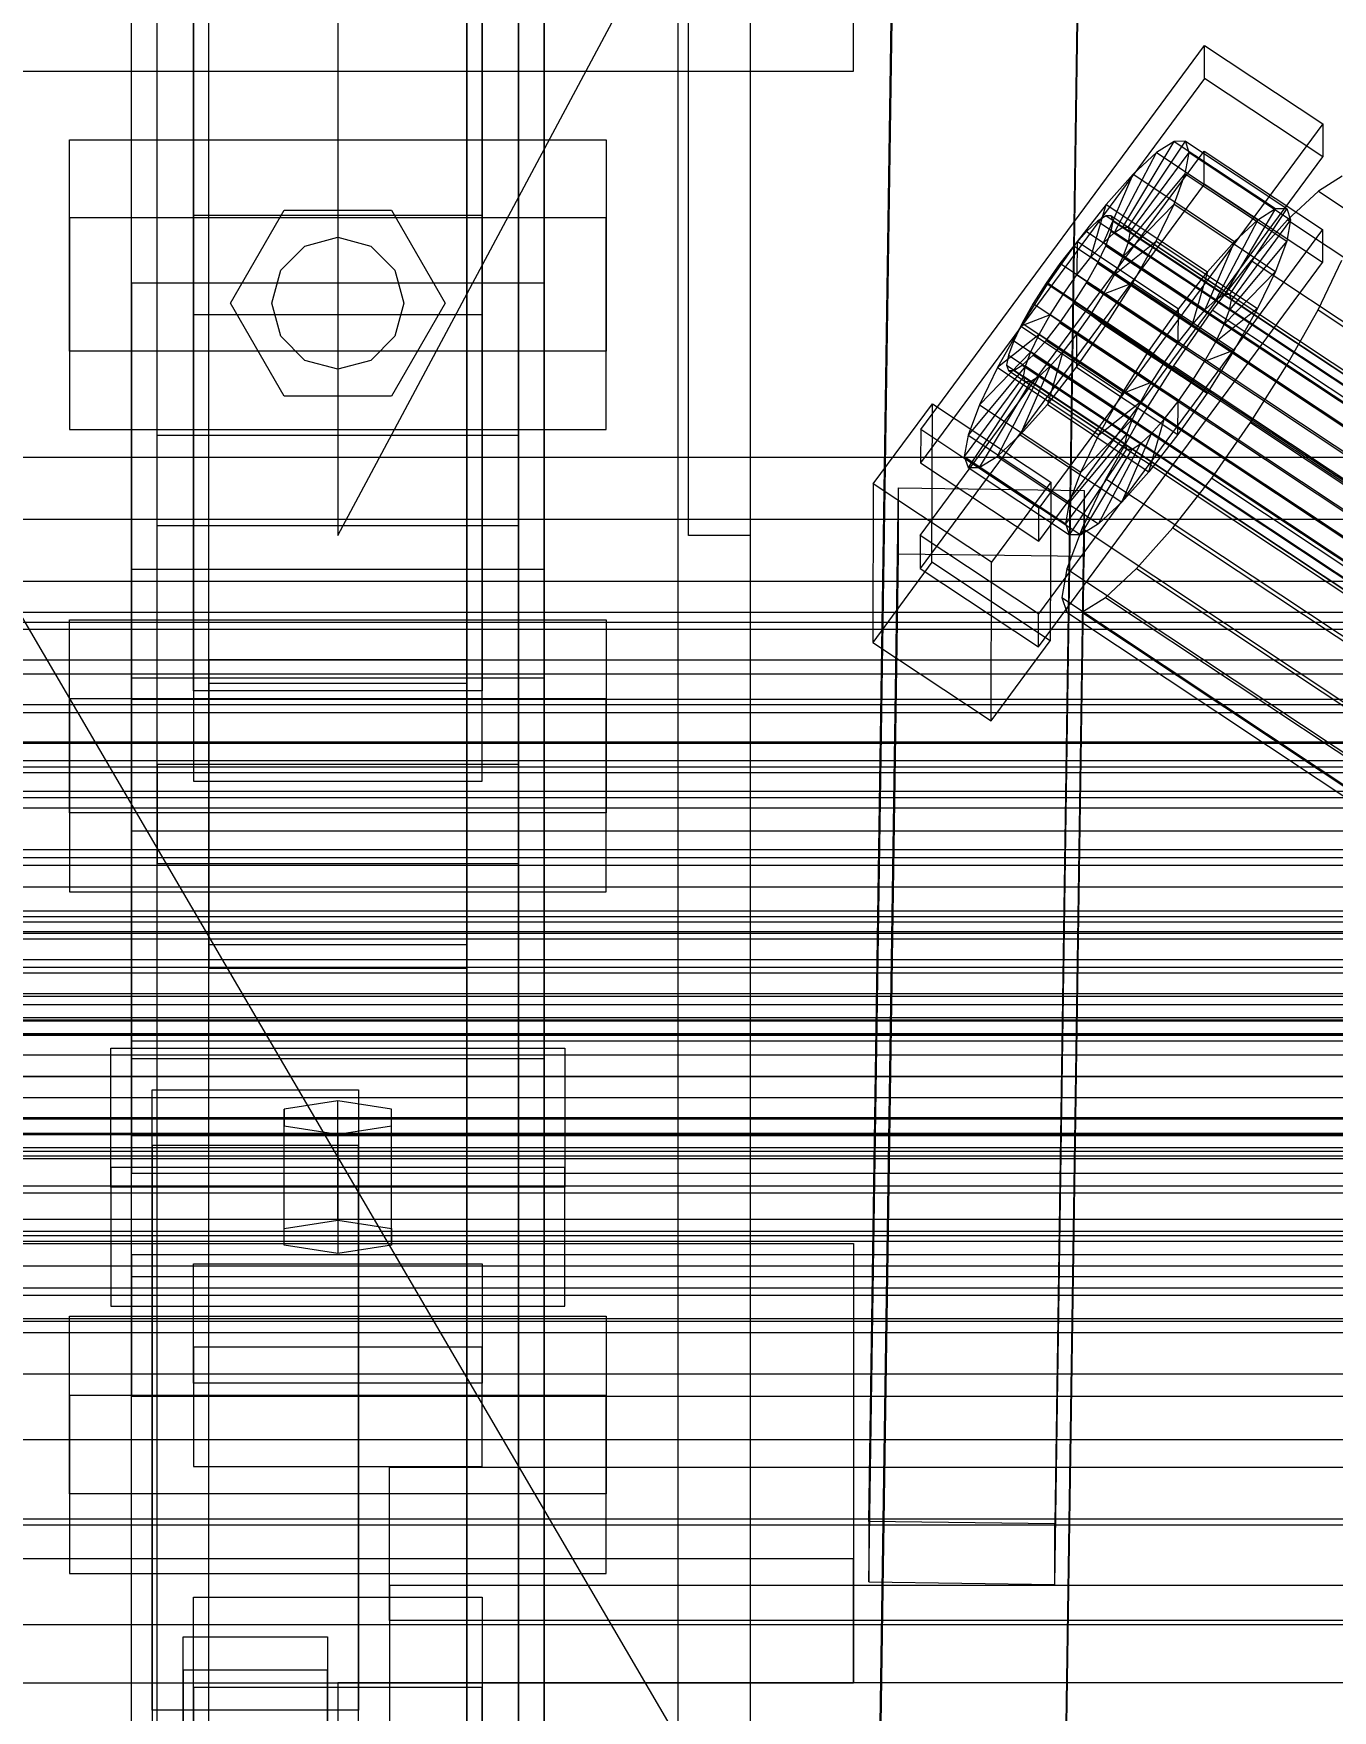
# Model space of a CAD drawing. Header units: millimetres. Extents: x -191664 to 191490, y -197311 to 10263.
# Drawn here: x -459.5 to -333.6, y -29511.4 to -29348.9 of the extents above; entities that cross this region are included whole.
import ezdxf

# ---------------------------------------------------------------- set-up
doc = ezdxf.new("R2010")
doc.units = ezdxf.units.MM
for name, color, linetype, lineweight in [('COTAS_USUARIO', 1, 'Continuous', 0), ('frontal_C01', 7, 'Continuous', 0), ('frontal_C02', 7, 'Continuous', 0), ('frontal_C03', 7, 'Continuous', 0), ('frontal_mezcladora', 7, 'Continuous', 0), ('frontal_secador', 7, 'Continuous', 0)]:
    doc.layers.add(name, color=color, linetype=linetype, lineweight=lineweight)
doc.dimstyles.new('PLANTA_100', dxfattribs={"dimtxt": 250, "dimasz": 150, "dimexe": 150, "dimexo": 80, "dimgap": 100, "dimtad": 1, "dimtih": 1, "dimtoh": 1, "dimdec": 1, "dimdsep": 46, "dimcen": 0.09, "dimclrd": 1, "dimclre": 1, "dimclrt": 1, "dimadec": 0, "dimazin": 0, "dimtfac": 1, "dimtdec": 4, "dimtofl": 0, "dimtmove": 0, "dimatfit": 3, "dimfxl": 1, "dimtolj": 1, "dimtzin": 0, "dimarcsym": 0})

# ---------------------------------------------------------------- blocks, each defined once
blk = doc.blocks.new('*D106')
at = {"layer": 'COTAS_USUARIO', "color": 1, "lineweight": -2, "transparency": 16777216}
for p, q in [((-1180, -29182.75), (-1180, -29032.75)), ((-60, -29332.75), (-1330, -29332.75)), ((-60, -29700), (-1330, -29700)), ((-1180, -29850), (-1180, -30000))]:
    blk.add_line(p, q, dxfattribs=at)
at = {"layer": 'COTAS_USUARIO', "color": 1, "transparency": 16777216}
for points in [[(-1205, -29182.75), (-1155, -29182.75), (-1180, -29332.75)], [(-1205, -29850), (-1155, -29850), (-1180, -29700)]]:
    blk.add_solid(points, dxfattribs=at)
at = {"layer": 'Defpoints', "color": 0, "transparency": 16777216}
for p in [(-1180, -29332.75), (20, -29332.75), (20, -29700)]:
    blk.add_point(p, dxfattribs=at)
blk = doc.blocks.new('*D109')
at = {"layer": 'COTAS_USUARIO', "color": 1, "lineweight": -2, "transparency": 16777216}
for p, q in [((-80, -28700), (-1350, -28700)), ((-1200, -31850), (-1200, -28850)), ((-80, -32000), (-1350, -32000))]:
    blk.add_line(p, q, dxfattribs=at)
at = {"layer": 'COTAS_USUARIO', "color": 1, "transparency": 16777216}
for points in [[(-1225, -28850), (-1175, -28850), (-1200, -28700)], [(-1225, -31850), (-1175, -31850), (-1200, -32000)]]:
    blk.add_solid(points, dxfattribs=at)
at = {"layer": 'Defpoints', "color": 0, "transparency": 16777216}
for p in [(-1200, -28700), (0, -28700), (0, -32000)]:
    blk.add_point(p, dxfattribs=at)
blk = doc.blocks.new('*D111')
at = {"layer": 'COTAS_USUARIO', "color": 1, "lineweight": -2, "transparency": 16777216}
for p, q in [((-80, -27700), (-1350, -27700)), ((-1200, -31850), (-1200, -27850)), ((-80, -32000), (-1350, -32000))]:
    blk.add_line(p, q, dxfattribs=at)
at = {"layer": 'COTAS_USUARIO', "color": 1, "transparency": 16777216}
for points in [[(-1225, -27850), (-1175, -27850), (-1200, -27700)], [(-1225, -31850), (-1175, -31850), (-1200, -32000)]]:
    blk.add_solid(points, dxfattribs=at)
at = {"layer": 'Defpoints', "color": 0, "transparency": 16777216}
for p in [(-1200, -27700), (0, -27700), (0, -32000)]:
    blk.add_point(p, dxfattribs=at)
blk = doc.blocks.new('*D121')
at = {"layer": 'COTAS_USUARIO', "color": 1, "lineweight": -2, "transparency": 16777216}
for p, q in [((-80, -29000), (-1350, -29000)), ((-1200, -31850), (-1200, -29150)), ((-80, -32000), (-1350, -32000))]:
    blk.add_line(p, q, dxfattribs=at)
at = {"layer": 'COTAS_USUARIO', "color": 1, "transparency": 16777216}
for points in [[(-1225, -29150), (-1175, -29150), (-1200, -29000)], [(-1225, -31850), (-1175, -31850), (-1200, -32000)]]:
    blk.add_solid(points, dxfattribs=at)
at = {"layer": 'Defpoints', "color": 0, "transparency": 16777216}
for p in [(-1200, -29000), (0, -29000), (0, -32000)]:
    blk.add_point(p, dxfattribs=at)

msp = doc.modelspace()

# ---------------------------------------------------------------- linework, layer by layer
at = {"layer": 'frontal_C01', "color": 139, "true_color": 0x354b57}
for p, q in [((-442.5, -29411.88), (-442.5, -28752.94)), ((-417.5, -28752.94), (-417.5, -29411.88)), ((-442.5, -29437.25), (-442.5, -28778.31)), ((-417.5, -29437.25), (-417.5, -28778.31)), ((-450, -29400.88), (-450, -29016.67)), ((-410, -29016.67), (-410, -29400.88)), ((-450, -29448.25), (-450, -29064.04)), ((-410, -29448.25), (-410, -29064.04)), ((-450, -29515.09), (-450, -29130.89)), ((-410, -29130.89), (-410, -29515.09)), ((-447.5, -29419.76), (-447.5, -29145.03)), ((-412.5, -29145.03), (-412.5, -29419.76)), ((-447.5, -29429.37), (-447.5, -29154.63)), ((-412.5, -29429.37), (-412.5, -29154.63)), ((-450, -29552.99), (-450, -29168.78)), ((-410, -29552.99), (-410, -29168.78)), ((-444, -29366.57), (-444, -29279.86)), ((-416, -29279.86), (-416, -29366.57)), ((-444, -29289.47), (-444, -29376.18)), ((-416, -29376.18), (-416, -29289.47)), ((-373.5, -29387.32), (-345.97, -29350.09)), ((-345.98, -29353.29), (-345.97, -29350.09)), ((-345.97, -29350.09), (-334.5, -29357.7)), ((-345.98, -29353.29), (-373.51, -29390.53)), ((-334.51, -29360.9), (-345.98, -29353.29)), ((-334.5, -29357.7), (-362.03, -29394.94)), ((-334.5, -29357.7), (-334.51, -29360.9)), ((-456, -29379.73), (-456, -29359.24)), ((-456, -29359.24), (-404, -29359.24)), ((-456, -29366.81), (-456, -29359.24)), ((-404, -29359.24), (-404, -29379.73)), ((-404, -29359.24), (-404, -29366.81)), ((-373.54, -29397.57), (-346.01, -29360.33)), ((-362.04, -29398.14), (-334.51, -29360.9)), ((-346.02, -29363.53), (-346.01, -29360.33)), ((-346.01, -29360.33), (-334.54, -29367.94)), ((-346.02, -29363.53), (-373.55, -29400.77)), ((-334.55, -29371.14), (-346.02, -29363.53)), ((-416, -29366.57), (-444, -29366.57)), ((-444, -29366.57), (-444, -29376.18)), ((-416, -29376.18), (-416, -29366.57)), ((-404, -29366.81), (-456, -29366.81)), ((-456, -29366.81), (-456, -29387.31)), ((-404, -29387.31), (-404, -29366.81)), ((-334.54, -29367.94), (-362.07, -29405.18)), ((-334.54, -29367.94), (-334.55, -29371.14)), ((-362.08, -29408.38), (-334.55, -29371.14)), ((-444, -29376.18), (-416, -29376.18)), ((-404, -29379.73), (-456, -29379.73)), ((-456, -29379.73), (-456, -29387.31)), ((-404, -29387.31), (-404, -29379.73)), ((-378.09, -29392.57), (-372.35, -29384.81)), ((-372.41, -29400.18), (-372.35, -29384.81)), ((-372.35, -29384.81), (-360.88, -29392.42)), ((-456, -29387.31), (-404, -29387.31)), ((-373.5, -29387.32), (-373.51, -29390.53)), ((-362.03, -29394.94), (-373.5, -29387.32)), ((-373.51, -29390.53), (-362.04, -29398.14)), ((-378.09, -29392.57), (-378.14, -29407.94)), ((-366.62, -29400.18), (-378.09, -29392.57)), ((-360.88, -29392.42), (-366.62, -29400.18)), ((-360.88, -29392.42), (-360.94, -29407.79)), ((-378.51, -29584.93), (-375.64, -29392.98)), ((-375.64, -29399.38), (-375.64, -29392.98)), ((-375.64, -29392.98), (-357.65, -29393.22)), ((-357.65, -29393.22), (-360.51, -29585.17)), ((-357.65, -29393.22), (-357.65, -29399.62)), ((-362.04, -29398.14), (-362.03, -29394.94)), ((-373.54, -29397.57), (-373.55, -29400.77)), ((-362.07, -29405.18), (-373.54, -29397.57)), ((-410, -29400.88), (-450, -29400.88)), ((-450, -29400.88), (-450, -29448.25)), ((-450, -29785.09), (-450, -29400.88)), ((-410, -29448.25), (-410, -29400.88)), ((-410, -29400.88), (-410, -29785.09)), ((-378.51, -29591.33), (-375.64, -29399.38)), ((-372.41, -29400.18), (-378.14, -29407.94)), ((-357.65, -29399.62), (-375.64, -29399.38)), ((-373.55, -29400.77), (-362.08, -29408.38)), ((-360.94, -29407.79), (-372.41, -29400.18)), ((-366.68, -29415.55), (-366.62, -29400.18)), ((-360.51, -29591.57), (-357.65, -29399.62)), ((-362.08, -29408.38), (-362.07, -29405.18)), ((-378.14, -29407.94), (-366.68, -29415.55)), ((-366.68, -29415.55), (-360.94, -29407.79)), ((-417.5, -29409.63), (-442.5, -29409.63)), ((-442.5, -29409.63), (-442.5, -29439.51)), ((-442.5, -29519.1), (-442.5, -29409.63)), ((-417.5, -29439.51), (-417.5, -29409.63)), ((-417.5, -29409.63), (-417.5, -29519.1)), ((-442.5, -29437.25), (-442.5, -29411.88)), ((-442.5, -29411.88), (-417.5, -29411.88)), ((-417.5, -29411.88), (-417.5, -29437.25)), ((-450, -29426.23), (-450, -29413.43)), ((-450, -29413.43), (450, -29413.43)), ((-450, -29446.58), (-450, -29413.43)), ((-412.5, -29419.76), (-447.5, -29419.76)), ((-447.5, -29419.76), (-447.5, -29429.37)), ((-412.5, -29429.37), (-412.5, -29419.76)), ((450, -29426.23), (-450, -29426.23)), ((-450, -29426.23), (-450, -29459.39)), ((-447.5, -29429.37), (-412.5, -29429.37)), ((-417.5, -29437.25), (-442.5, -29437.25)), ((-442.5, -29439.51), (-417.5, -29439.51)), ((-442.5, -29548.98), (-442.5, -29439.51)), ((-417.5, -29548.98), (-417.5, -29439.51)), ((450, -29446.58), (-450, -29446.58)), ((-450, -29446.58), (-450, -29459.39)), ((-450, -29448.25), (-410, -29448.25)), ((-450, -29832.46), (-450, -29448.25)), ((-410, -29832.46), (-410, -29448.25)), ((-450, -29459.39), (450, -29459.39))]:
    msp.add_line(p, q, dxfattribs=at)
at = {"layer": 'frontal_C01', "color": 155, "true_color": 0x617580}
for p, q in [((-353.89, -29367.71), (-348.92, -29359.39)), ((-353.38, -29367.71), (-347.84, -29359.38)), ((-348.92, -29359.39), (-350.65, -29360.47)), ((-347.84, -29359.38), (-348.92, -29359.39)), ((-348.92, -29359.39), (-339.09, -29365.91)), ((-347.84, -29359.38), (-338.01, -29365.91)), ((-347.47, -29360.46), (-347.84, -29359.38)), ((-354.71, -29368.22), (-350.65, -29360.47)), ((-353.21, -29368.21), (-347.47, -29360.46)), ((-350.65, -29360.47), (-352.9, -29362.56)), ((-350.65, -29360.47), (-340.82, -29367)), ((-347.85, -29362.53), (-347.47, -29360.46)), ((-347.47, -29360.46), (-337.64, -29366.98)), ((-355.78, -29369.21), (-352.9, -29362.56)), ((-352.9, -29362.56), (-355.53, -29365.5)), ((-353.38, -29369.2), (-347.85, -29362.53)), ((-352.9, -29362.56), (-343.07, -29369.08)), ((-348.94, -29365.47), (-347.85, -29362.53)), ((-347.85, -29362.53), (-338.02, -29369.06)), ((-355.53, -29365.5), (-358.34, -29369.11)), ((-357.02, -29370.61), (-355.53, -29365.5)), ((-355.53, -29365.5), (-345.7, -29372.03)), ((-353.9, -29370.59), (-348.94, -29365.47)), ((-350.68, -29369.07), (-348.94, -29365.47)), ((-348.94, -29365.47), (-339.11, -29372)), ((-339.09, -29365.91), (-344.06, -29374.23)), ((-338.01, -29365.91), (-343.55, -29374.23)), ((-340.82, -29367), (-339.09, -29365.91)), ((-339.09, -29365.91), (-338.01, -29365.91)), ((-338.01, -29365.91), (-337.64, -29366.98)), ((-355.78, -29369.21), (-354.71, -29368.22)), ((-354.71, -29368.22), (-353.89, -29367.71)), ((-344.88, -29374.75), (-354.71, -29368.22)), ((-344.06, -29374.23), (-353.89, -29367.71)), ((-353.89, -29367.71), (-353.38, -29367.71)), ((-343.55, -29374.23), (-353.38, -29367.71)), ((-353.38, -29367.71), (-353.21, -29368.21)), ((-353.21, -29368.21), (-353.38, -29369.2)), ((-343.38, -29374.74), (-353.21, -29368.21)), ((-340.82, -29367), (-344.88, -29374.75)), ((-337.64, -29366.98), (-343.38, -29374.74)), ((-343.07, -29369.08), (-340.82, -29367)), ((-337.64, -29366.98), (-338.02, -29369.06)), ((-358.34, -29369.11), (-361.17, -29373.14)), ((-358.34, -29369.11), (-358.36, -29372.31)), ((-348.52, -29375.64), (-358.34, -29369.11)), ((-357.02, -29370.61), (-355.78, -29369.21)), ((-345.95, -29375.73), (-355.78, -29369.21)), ((-354.72, -29372.3), (-350.68, -29369.07)), ((-353.38, -29369.2), (-353.9, -29370.59)), ((-343.55, -29375.72), (-353.38, -29369.2)), ((-352.94, -29373.09), (-350.68, -29369.07)), ((-350.68, -29369.07), (-340.85, -29375.6)), ((-343.07, -29369.08), (-345.95, -29375.73)), ((-345.7, -29372.03), (-343.07, -29369.08)), ((-338.02, -29369.06), (-343.55, -29375.72)), ((-338.02, -29369.06), (-339.11, -29372)), ((-358.36, -29372.31), (-357.02, -29370.61)), ((-347.19, -29377.13), (-357.02, -29370.61)), ((-353.9, -29370.59), (-354.72, -29372.3)), ((-344.07, -29377.11), (-353.9, -29370.59)), ((-361.17, -29373.14), (-363.8, -29377.3)), ((-359.69, -29374.22), (-361.17, -29373.14)), ((-361.17, -29373.14), (-351.34, -29379.66)), ((-359.69, -29374.22), (-358.36, -29372.31)), ((-358.36, -29372.31), (-348.53, -29378.84)), ((-354.72, -29372.3), (-355.8, -29374.2)), ((-355.8, -29374.2), (-352.94, -29373.09)), ((-355.57, -29377.26), (-352.94, -29373.09)), ((-344.9, -29378.82), (-354.72, -29372.3)), ((-352.94, -29373.09), (-343.11, -29379.62)), ((-348.52, -29375.64), (-345.7, -29372.03)), ((-345.7, -29372.03), (-347.19, -29377.13)), ((-339.11, -29372), (-344.07, -29377.11)), ((-339.11, -29372), (-340.85, -29375.6)), ((-360.94, -29376.19), (-359.69, -29374.22)), ((-349.86, -29380.74), (-359.69, -29374.22)), ((-355.8, -29374.2), (-357.04, -29376.17)), ((-345.97, -29380.72), (-355.8, -29374.2)), ((-344.88, -29374.75), (-345.95, -29375.73)), ((-344.06, -29374.23), (-344.88, -29374.75)), ((-343.55, -29374.23), (-344.06, -29374.23)), ((-343.38, -29374.74), (-343.55, -29374.23)), ((-343.55, -29375.72), (-343.38, -29374.74)), ((-360.94, -29376.19), (-363.8, -29377.3)), ((-362.01, -29378.1), (-360.94, -29376.19)), ((-351.11, -29382.72), (-360.94, -29376.19)), ((-357.04, -29376.17), (-358.38, -29378.08)), ((-357.04, -29376.17), (-355.57, -29377.26)), ((-347.21, -29382.7), (-357.04, -29376.17)), ((-351.34, -29379.66), (-348.52, -29375.64)), ((-348.53, -29378.84), (-348.52, -29375.64)), ((-345.95, -29375.73), (-347.19, -29377.13)), ((-340.85, -29375.6), (-344.9, -29378.82)), ((-344.07, -29377.11), (-343.55, -29375.72)), ((-340.85, -29375.6), (-343.11, -29379.62)), ((-363.8, -29377.3), (-366.06, -29381.32)), ((-362.01, -29378.1), (-366.06, -29381.32)), ((-363.8, -29377.3), (-353.97, -29383.82)), ((-362.83, -29379.8), (-362.01, -29378.1)), ((-352.18, -29384.62), (-362.01, -29378.1)), ((-358.38, -29378.08), (-359.71, -29379.79)), ((-358.39, -29381.28), (-355.57, -29377.26)), ((-358.38, -29378.08), (-358.39, -29381.28)), ((-348.55, -29384.6), (-358.38, -29378.08)), ((-355.57, -29377.26), (-345.74, -29383.78)), ((-347.19, -29377.13), (-348.53, -29378.84)), ((-344.9, -29378.82), (-344.07, -29377.11)), ((-359.71, -29379.79), (-361.21, -29384.89)), ((-359.71, -29379.79), (-360.96, -29381.18)), ((-349.88, -29386.31), (-359.71, -29379.79)), ((-353.97, -29383.82), (-351.34, -29379.66)), ((-351.34, -29379.66), (-349.86, -29380.74)), ((-348.53, -29378.84), (-349.86, -29380.74)), ((-345.97, -29380.72), (-344.9, -29378.82)), ((-343.11, -29379.62), (-345.97, -29380.72)), ((-343.11, -29379.62), (-345.74, -29383.78)), ((-363.35, -29381.19), (-368.89, -29387.86)), ((-362.83, -29379.8), (-367.79, -29384.92)), ((-366.06, -29381.32), (-367.79, -29384.92)), ((-366.06, -29381.32), (-356.23, -29387.84)), ((-360.96, -29381.18), (-363.84, -29387.83)), ((-363.53, -29382.18), (-363.35, -29381.19)), ((-363.35, -29381.19), (-362.83, -29379.8)), ((-353.52, -29387.72), (-363.35, -29381.19)), ((-353, -29386.33), (-362.83, -29379.8)), ((-360.96, -29381.18), (-362.03, -29382.17)), ((-361.21, -29384.89), (-358.39, -29381.28)), ((-351.13, -29387.71), (-360.96, -29381.18)), ((-358.39, -29381.28), (-348.56, -29387.8)), ((-349.86, -29380.74), (-351.11, -29382.72)), ((-347.21, -29382.7), (-345.97, -29380.72)), ((-363.53, -29382.18), (-369.27, -29389.94)), ((-363.36, -29382.69), (-368.9, -29391.01)), ((-362.84, -29382.68), (-367.82, -29391)), ((-362.03, -29382.17), (-366.09, -29389.92)), ((-363.36, -29382.69), (-363.53, -29382.18)), ((-353.7, -29388.7), (-363.53, -29382.18)), ((-362.84, -29382.68), (-363.36, -29382.69)), ((-353.53, -29389.21), (-363.36, -29382.69)), ((-362.03, -29382.17), (-362.84, -29382.68)), ((-353.01, -29389.21), (-362.84, -29382.68)), ((-352.2, -29388.7), (-362.03, -29382.17)), ((-353.97, -29383.82), (-351.11, -29382.72)), ((-351.11, -29382.72), (-352.18, -29384.62)), ((-348.55, -29384.6), (-347.21, -29382.7)), ((-345.74, -29383.78), (-347.21, -29382.7)), ((-356.23, -29387.84), (-353.97, -29383.82)), ((-356.23, -29387.84), (-352.18, -29384.62)), ((-352.18, -29384.62), (-353, -29386.33)), ((-349.88, -29386.31), (-348.55, -29384.6)), ((-345.74, -29383.78), (-348.56, -29387.8)), ((-348.56, -29387.8), (-348.55, -29384.6)), ((-367.79, -29384.92), (-368.89, -29387.86)), ((-367.79, -29384.92), (-357.96, -29391.44)), ((-363.84, -29387.83), (-361.21, -29384.89)), ((-361.21, -29384.89), (-351.38, -29391.41)), ((-368.89, -29387.86), (-369.27, -29389.94)), ((-368.89, -29387.86), (-359.06, -29394.38)), ((-366.09, -29389.92), (-363.84, -29387.83)), ((-363.84, -29387.83), (-354.01, -29394.36)), ((-359.06, -29394.38), (-353.52, -29387.72)), ((-357.96, -29391.44), (-353, -29386.33)), ((-357.96, -29391.44), (-356.23, -29387.84)), ((-354.01, -29394.36), (-351.13, -29387.71)), ((-353.52, -29387.72), (-353.7, -29388.7)), ((-353, -29386.33), (-353.52, -29387.72)), ((-352.2, -29388.7), (-351.13, -29387.71)), ((-351.38, -29391.41), (-349.88, -29386.31)), ((-348.56, -29387.8), (-351.38, -29391.41)), ((-351.13, -29387.71), (-349.88, -29386.31)), ((-359.44, -29396.46), (-353.7, -29388.7)), ((-359.07, -29397.53), (-353.53, -29389.21)), ((-357.99, -29397.53), (-353.01, -29389.21)), ((-356.26, -29396.45), (-352.2, -29388.7)), ((-353.7, -29388.7), (-353.53, -29389.21)), ((-353.53, -29389.21), (-353.01, -29389.21)), ((-353.01, -29389.21), (-352.2, -29388.7)), ((-369.27, -29389.94), (-368.9, -29391.01)), ((-369.27, -29389.94), (-359.44, -29396.46)), ((-368.9, -29391.01), (-367.82, -29391)), ((-368.9, -29391.01), (-359.07, -29397.53)), ((-367.82, -29391), (-366.09, -29389.92)), ((-367.82, -29391), (-357.99, -29397.53)), ((-366.09, -29389.92), (-356.26, -29396.45)), ((-359.06, -29394.38), (-357.96, -29391.44)), ((-351.38, -29391.41), (-354.01, -29394.36)), ((-359.44, -29396.46), (-359.06, -29394.38)), ((-354.01, -29394.36), (-356.26, -29396.45)), ((-359.07, -29397.53), (-359.44, -29396.46)), ((-357.99, -29397.53), (-359.07, -29397.53)), ((-356.26, -29396.45), (-357.99, -29397.53))]:
    msp.add_line(p, q, dxfattribs=at)
at = {"layer": 'frontal_C01', "color": 252, "true_color": 0x83939a}
for p, q in [((-332.63, -29362.76), (-334.94, -29364.21)), ((-334.94, -29364.21), (-337.95, -29367)), ((-334.94, -29364.21), (-150.63, -29486.54)), ((-337.95, -29367), (-341.46, -29370.94)), ((-337.95, -29367), (-153.64, -29489.33)), ((-341.46, -29370.94), (-345.23, -29375.76)), ((-341.46, -29370.94), (-157.15, -29493.27)), ((-334.98, -29375.71), (-332.66, -29370.9)), ((-345.23, -29375.76), (-349, -29381.14)), ((-160.92, -29498.09), (-345.23, -29375.76)), ((-338, -29381.09), (-334.98, -29375.71)), ((-334.98, -29375.71), (-150.67, -29498.04)), ((-349, -29381.14), (-352.52, -29386.71)), ((-349, -29381.14), (-164.69, -29503.47)), ((-341.52, -29386.65), (-338, -29381.09)), ((-338, -29381.09), (-153.69, -29503.42)), ((-352.52, -29386.71), (-355.54, -29392.08)), ((-352.52, -29386.71), (-168.21, -29509.04)), ((-345.29, -29392.03), (-341.52, -29386.65)), ((-341.52, -29386.65), (-157.21, -29508.98)), ((-355.54, -29392.08), (-357.86, -29396.89)), ((-355.54, -29392.08), (-171.23, -29514.41)), ((-349.06, -29396.85), (-345.29, -29392.03)), ((-345.29, -29392.03), (-160.98, -29514.36)), ((-357.86, -29396.89), (-359.33, -29400.82)), ((-357.86, -29396.89), (-173.55, -29519.23)), ((-352.57, -29400.79), (-349.06, -29396.85)), ((-349.06, -29396.85), (-164.75, -29519.18)), ((-359.33, -29400.82), (-359.83, -29403.6)), ((-359.33, -29400.82), (-175.02, -29523.16)), ((-355.58, -29403.58), (-352.57, -29400.79)), ((-352.57, -29400.79), (-168.26, -29523.12)), ((-359.83, -29403.6), (-359.34, -29405.03)), ((-359.83, -29403.6), (-175.52, -29525.93)), ((-357.89, -29405.03), (-355.58, -29403.58)), ((-355.58, -29403.58), (-171.28, -29525.91)), ((-359.34, -29405.03), (-357.89, -29405.03)), ((-359.34, -29405.03), (-175.03, -29527.37)), ((-357.89, -29405.03), (-173.58, -29527.36))]:
    msp.add_line(p, q, dxfattribs=at)
at = {"layer": 'frontal_C01', "color": 9, "true_color": 0xbac6cb}
for p, q in [((-355.53, -29366.62), (-356.35, -29367.13)), ((-355.02, -29366.62), (-355.53, -29366.62)), ((-355.53, -29366.62), (-141.73, -29508.53)), ((-354.84, -29367.13), (-355.02, -29366.62)), ((-355.02, -29366.62), (-141.22, -29508.52)), ((-357.42, -29368.12), (-358.66, -29369.52)), ((-356.35, -29367.13), (-357.42, -29368.12)), ((-357.42, -29368.12), (-143.62, -29510.03)), ((-356.35, -29367.13), (-142.55, -29509.04)), ((-355.54, -29369.5), (-355.02, -29368.11)), ((-355.02, -29368.11), (-354.84, -29367.13)), ((-355.02, -29368.11), (-141.22, -29510.01)), ((-354.84, -29367.13), (-141.04, -29509.03)), ((-358.66, -29369.52), (-360, -29371.23)), ((-358.66, -29369.52), (-144.86, -29511.42)), ((-356.36, -29371.21), (-355.54, -29369.5)), ((-355.54, -29369.5), (-141.74, -29511.41)), ((-360, -29371.23), (-361.33, -29373.13)), ((-146.2, -29513.13), (-360, -29371.23)), ((-357.43, -29373.11), (-356.36, -29371.21)), ((-356.36, -29371.21), (-142.56, -29513.11)), ((-361.33, -29373.13), (-362.58, -29375.1)), ((-361.33, -29373.13), (-147.53, -29515.04)), ((-358.68, -29375.08), (-357.43, -29373.11)), ((-357.43, -29373.11), (-143.64, -29515.02)), ((-362.58, -29375.1), (-363.65, -29377.01)), ((-362.58, -29375.1), (-148.78, -29517.01)), ((-360.02, -29376.99), (-358.68, -29375.08)), ((-358.68, -29375.08), (-144.88, -29516.99)), ((-363.65, -29377.01), (-364.47, -29378.71)), ((-363.65, -29377.01), (-149.85, -29518.91)), ((-361.35, -29378.7), (-360.02, -29376.99)), ((-360.02, -29376.99), (-146.22, -29518.89)), ((-364.47, -29378.71), (-364.99, -29380.11)), ((-364.47, -29378.71), (-150.67, -29520.62)), ((-362.6, -29380.1), (-361.35, -29378.7)), ((-361.35, -29378.7), (-147.55, -29520.6)), ((-364.99, -29380.11), (-365.17, -29381.09)), ((-365.17, -29381.09), (-364.99, -29381.6)), ((-365.17, -29381.09), (-151.37, -29523)), ((-364.99, -29380.11), (-151.19, -29522.01)), ((-364.48, -29381.6), (-363.66, -29381.08)), ((-363.66, -29381.08), (-362.6, -29380.1)), ((-363.66, -29381.08), (-149.86, -29522.99)), ((-362.6, -29380.1), (-148.8, -29522)), ((-364.99, -29381.6), (-364.48, -29381.6)), ((-364.99, -29381.6), (-151.2, -29523.5)), ((-364.48, -29381.6), (-150.68, -29523.5))]:
    msp.add_line(p, q, dxfattribs=at)
at = {"layer": 'frontal_C02', "color": 139, "true_color": 0x354b57}
for p, q in [((-450, -29373.13), (-450, -29022.41)), ((-410, -29022.41), (-410, -29373.13)), ((-442.5, -29560.48), (-442.5, -29028.05)), ((-417.5, -29028.05), (-417.5, -29560.48)), ((-442.5, -29587.44), (-442.5, -29055.02)), ((-417.5, -29587.44), (-417.5, -29055.02)), ((-450, -29411.38), (-450, -29060.66)), ((-410, -29411.38), (-410, -29060.66)), ((-450, -29550.05), (-450, -29199.33)), ((-410, -29199.33), (-410, -29550.05)), ((-450, -29597.87), (-450, -29247.15)), ((-410, -29597.87), (-410, -29247.15)), ((-378.51, -29493.13), (-375.64, -29299.36)), ((-357.65, -29299.6), (-360.51, -29493.37)), ((-378.51, -29498.97), (-375.64, -29305.21)), ((-360.51, -29499.22), (-357.65, -29305.45)), ((-444, -29412.64), (-444, -29326.08)), ((-416, -29326.08), (-416, -29412.64)), ((-444, -29334.85), (-444, -29421.4)), ((-416, -29421.4), (-416, -29334.85)), ((-410, -29373.13), (-450, -29373.13)), ((-450, -29373.13), (-450, -29411.38)), ((-450, -29723.85), (-450, -29373.13)), ((-410, -29411.38), (-410, -29373.13)), ((-410, -29373.13), (-410, -29723.85)), ((-447.5, -29396.64), (-447.5, -29387.87)), ((-447.5, -29387.87), (-412.5, -29387.87)), ((-447.5, -29569.57), (-447.5, -29387.87)), ((-412.5, -29387.87), (-412.5, -29396.64)), ((-412.5, -29387.87), (-412.5, -29569.57)), ((-412.5, -29396.64), (-447.5, -29396.64)), ((-447.5, -29578.34), (-447.5, -29396.64)), ((-412.5, -29578.34), (-412.5, -29396.64)), ((-456, -29424.46), (-456, -29405.76)), ((-456, -29405.76), (-404, -29405.76)), ((-456, -29413.41), (-456, -29405.76)), ((-404, -29405.76), (-404, -29424.46)), ((-404, -29405.76), (-404, -29413.41)), ((-450, -29411.38), (-410, -29411.38)), ((-450, -29762.1), (-450, -29411.38)), ((-410, -29762.1), (-410, -29411.38)), ((-404, -29413.41), (-456, -29413.41)), ((-456, -29413.41), (-456, -29432.11)), ((-416, -29412.64), (-444, -29412.64)), ((-444, -29412.64), (-444, -29421.4)), ((-416, -29421.4), (-416, -29412.64)), ((-404, -29432.11), (-404, -29413.41)), ((-444, -29421.4), (-416, -29421.4)), ((-404, -29424.46), (-456, -29424.46)), ((-456, -29424.46), (-456, -29432.11)), ((-404, -29432.11), (-404, -29424.46)), ((-456, -29432.11), (-404, -29432.11)), ((-425, -29502.71), (-425, -29487.86)), ((-425, -29487.86), (425, -29487.86)), ((-425, -29499.34), (-425, -29487.86)), ((-360.51, -29493.37), (-378.51, -29493.13)), ((-378.51, -29493.13), (-378.51, -29498.97)), ((-360.51, -29499.22), (-360.51, -29493.37)), ((425, -29499.34), (-425, -29499.34)), ((-425, -29499.34), (-425, -29514.18)), ((-378.51, -29498.97), (-360.51, -29499.22)), ((-444, -29509.23), (-444, -29500.46)), ((-444, -29500.46), (-416, -29500.46)), ((-444, -29588), (-444, -29500.46)), ((-416, -29500.46), (-416, -29509.23)), ((-416, -29500.46), (-416, -29588)), ((425, -29502.71), (-425, -29502.71)), ((-425, -29502.71), (-425, -29514.18)), ((-416, -29509.23), (-444, -29509.23)), ((-444, -29509.23), (-444, -29596.76)), ((-430, -29508.75), (-430, -29513.75)), ((430, -29508.75), (-430, -29508.75)), ((-416, -29596.76), (-416, -29509.23))]:
    msp.add_line(p, q, dxfattribs=at)
at = {"layer": 'frontal_C02', "color": 251, "true_color": 0x4e626d}
for p, q in [((-480, -29466.18), (-380, -29466.18)), ((-380, -29466.18), (-380, -29496.75)), ((-380, -29466.18), (-380, -29508.75)), ((-380, -29496.75), (-480, -29496.75)), ((-380, -29508.75), (-380, -29496.75)), ((-480, -29508.75), (-380, -29508.75))]:
    msp.add_line(p, q, dxfattribs=at)
at = {"layer": 'frontal_C03', "color": 139, "true_color": 0x354b57}
for p, q in [((-442.5, -29559.32), (-442.5, -28908.71)), ((-417.5, -28908.71), (-417.5, -29559.32)), ((-442.5, -29584.92), (-442.5, -28934.31)), ((-417.5, -29584.92), (-417.5, -28934.31)), ((-397, -31975), (-397, -29153.29)), ((-390, -31975), (-390, -29153.29)), ((-450, -29548.04), (-450, -29224.87)), ((-410, -29224.87), (-410, -29548.04)), ((-450, -29548.59), (-450, -29225.42)), ((-410, -29225.42), (-410, -29548.59)), ((-447.5, -29568.08), (-447.5, -29240.64)), ((-412.5, -29240.64), (-412.5, -29568.08)), ((-447.5, -29576.16), (-447.5, -29248.72)), ((-412.5, -29576.16), (-412.5, -29248.72)), ((-450, -29587.11), (-450, -29263.94)), ((-410, -29587.11), (-410, -29263.94)), ((-450, -29596.2), (-450, -29273.03)), ((-410, -29596.2), (-410, -29273.03)), ((-463, -29352.58), (-397, -29352.58)), ((-397, -29352.58), (-390, -29352.58)), ((-397, -31975), (-397, -29352.58)), ((-390, -31975), (-390, -29352.58)), ((-452, -29460.73), (-452, -29447.26)), ((-452, -29447.26), (-408, -29447.26)), ((-452, -29458.82), (-452, -29447.26)), ((-408, -29447.26), (-408, -29460.73)), ((-408, -29447.26), (-408, -29458.82)), ((-448, -29456.69), (-448, -29451.3)), ((-448, -29451.3), (-428, -29451.3)), ((-448, -29511.4), (-448, -29451.3)), ((-428, -29451.3), (-428, -29456.69)), ((-428, -29451.3), (-428, -29511.4)), ((-450, -29469.42), (-450, -29455.73)), ((-450, -29455.73), (450, -29455.73)), ((-450, -29467.29), (-450, -29455.73)), ((-428, -29456.69), (-448, -29456.69)), ((-448, -29456.69), (-448, -29516.78)), ((-428, -29516.78), (-428, -29456.69)), ((-408, -29458.82), (-452, -29458.82)), ((-452, -29458.82), (-452, -29472.28)), ((-408, -29472.28), (-408, -29458.82)), ((-408, -29460.73), (-452, -29460.73)), ((-452, -29460.73), (-452, -29472.28)), ((-408, -29472.28), (-408, -29460.73)), ((450, -29467.29), (-450, -29467.29)), ((-450, -29467.29), (-450, -29480.97)), ((-444, -29476.24), (-444, -29468.17)), ((-444, -29468.17), (-416, -29468.17)), ((-444, -29479.72), (-444, -29468.17)), ((-416, -29468.17), (-416, -29476.24)), ((-416, -29468.17), (-416, -29479.72)), ((450, -29469.42), (-450, -29469.42)), ((-450, -29469.42), (-450, -29480.97)), ((-452, -29472.28), (-408, -29472.28)), ((-456, -29490.45), (-456, -29473.22)), ((-456, -29473.22), (-404, -29473.22)), ((-456, -29480.92), (-456, -29473.22)), ((-404, -29473.22), (-404, -29490.45)), ((-404, -29473.22), (-404, -29480.92)), ((-416, -29476.24), (-444, -29476.24)), ((-444, -29476.24), (-444, -29487.8)), ((-416, -29487.8), (-416, -29476.24)), ((-416, -29479.72), (-444, -29479.72)), ((-444, -29479.72), (-444, -29487.8)), ((-416, -29487.8), (-416, -29479.72)), ((-404, -29480.92), (-456, -29480.92)), ((-456, -29480.92), (-456, -29498.16)), ((-450, -29480.97), (450, -29480.97)), ((-404, -29498.16), (-404, -29480.92)), ((-444, -29487.8), (-416, -29487.8)), ((-404, -29490.45), (-456, -29490.45)), ((-456, -29490.45), (-456, -29498.16)), ((-404, -29498.16), (-404, -29490.45)), ((-456, -29498.16), (-404, -29498.16)), ((-445, -29507.54), (-445, -29504.31)), ((-445, -29504.31), (-431, -29504.31)), ((-445, -29544.76), (-445, -29504.31)), ((-431, -29504.31), (-431, -29507.54)), ((-431, -29504.31), (-431, -29544.76)), ((-431, -29507.54), (-445, -29507.54)), ((-445, -29507.54), (-445, -29547.99)), ((-431, -29547.99), (-431, -29507.54)), ((-428, -29511.4), (-448, -29511.4)), ((-448, -29511.4), (-448, -29516.78)), ((-428, -29516.78), (-428, -29511.4))]:
    msp.add_line(p, q, dxfattribs=at)
at = {"layer": 'frontal_C03', "color": 251, "true_color": 0x4e626d}
for p, q in [((-430, -29397.58), (-375, -29294.58)), ((-430, -29294.58), (-430, -29397.58)), ((-396, -29397.58), (-396, -29294.58)), ((-390, -29397.58), (-390, -29294.58)), ((-380, -29352.58), (-380, -29344.58)), ((-480, -29352.58), (-380, -29352.58)), ((-390, -29397.58), (-396, -29397.58))]:
    msp.add_line(p, q, dxfattribs=at)
at = {"layer": 'frontal_C03', "color": 9, "true_color": 0xaebcc4}
for p, q in [((-440.4, -29375.08), (-435.2, -29366.07)), ((-435.2, -29366.07), (-424.8, -29366.07)), ((-424.8, -29366.07), (-419.6, -29375.08)), ((-435.54, -29371.88), (-433.2, -29369.54)), ((-433.2, -29369.54), (-430, -29368.68)), ((-430, -29368.68), (-426.8, -29369.54)), ((-426.8, -29369.54), (-424.46, -29371.88)), ((-436.4, -29375.08), (-435.54, -29371.88)), ((-424.46, -29371.88), (-423.6, -29375.08)), ((-435.2, -29384.09), (-440.4, -29375.08)), ((-435.54, -29378.28), (-436.4, -29375.08)), ((-419.6, -29375.08), (-424.8, -29384.09)), ((-423.6, -29375.08), (-424.46, -29378.28)), ((-433.2, -29380.62), (-435.54, -29378.28)), ((-424.46, -29378.28), (-426.8, -29380.62)), ((-430, -29381.48), (-433.2, -29380.62)), ((-426.8, -29380.62), (-430, -29381.48)), ((-424.8, -29384.09), (-435.2, -29384.09))]:
    msp.add_line(p, q, dxfattribs=at)
at = {"layer": 'frontal_C03', "color": 9, "true_color": 0xbdc8cc}
for p, q in [((-430, -29452.38), (-435.2, -29453.19)), ((-424.8, -29453.19), (-430, -29452.38)), ((-430, -29463.93), (-430, -29452.38)), ((-435.2, -29453.19), (-435.2, -29454.8)), ((-435.2, -29464.74), (-435.2, -29453.19)), ((-424.8, -29454.8), (-424.8, -29453.19)), ((-424.8, -29464.74), (-424.8, -29453.19)), ((-435.2, -29454.8), (-430, -29455.61)), ((-435.2, -29466.36), (-435.2, -29454.8)), ((-430, -29455.61), (-424.8, -29454.8)), ((-430, -29455.61), (-430, -29467.17)), ((-424.8, -29466.36), (-424.8, -29454.8)), ((-435.2, -29464.74), (-430, -29463.93)), ((-430, -29463.93), (-424.8, -29464.74)), ((-435.2, -29466.36), (-435.2, -29464.74)), ((-424.8, -29464.74), (-424.8, -29466.36)), ((-430, -29467.17), (-435.2, -29466.36)), ((-424.8, -29466.36), (-430, -29467.17))]:
    msp.add_line(p, q, dxfattribs=at)
at = {"layer": 'frontal_mezcladora', "color": 253, "true_color": 0xa5a6aa}
msp.add_line((-300, -29680), (-575, -29210), dxfattribs=at)
at = {"layer": 'frontal_mezcladora', "color": 139, "true_color": 0x344b58}
msp.add_line((-980, -29390), (-80, -29390), dxfattribs=at)
at = {"layer": 'frontal_mezcladora', "color": 134, "true_color": 0x238fa9}
for p, q in [((-1450, -29428.8), (-160, -29428.8)), ((-1450, -29429.52), (-160, -29429.52)), ((-1450, -29431.64), (-160, -29431.64)), ((-1450, -29435.01), (-160, -29435.01)), ((-1450, -29439.4), (-160, -29439.4)), ((-1450, -29444.51), (-160, -29444.51)), ((-160, -29450), (-1450, -29450)), ((-1450, -29455.49), (-160, -29455.49)), ((-1450, -29460.6), (-160, -29460.6)), ((-1450, -29464.99), (-160, -29464.99)), ((-1450, -29468.36), (-160, -29468.36)), ((-1450, -29470.48), (-160, -29470.48)), ((-1450, -29471.2), (-160, -29471.2))]:
    msp.add_line(p, q, dxfattribs=at)
at = {"layer": 'frontal_secador', "color": 254, "true_color": 0xd2d7cc}
for p, q in [((-1250, -29396), (1250, -29396)), ((1250, -29436), (-1250, -29436))]:
    msp.add_line(p, q, dxfattribs=at)
at = {"layer": 'frontal_secador', "color": 253, "true_color": 0xa8b3b5}
for p, q in [((-1250, -29402), (1250, -29402)), ((1250, -29406), (-1250, -29406)), ((1250, -29424), (-1250, -29424)), ((-1250, -29428), (1250, -29428)), ((1250, -29440), (-1250, -29440)), ((-1250, -29446), (1250, -29446))]:
    msp.add_line(p, q, dxfattribs=at)
at = {"layer": 'frontal_secador', "color": 9, "true_color": 0xc7cdbf}
for p, q in [((-1250, -29405), (1250, -29405)), ((-1250, -29406.66), (1250, -29406.66)), ((1250, -29409.66), (-1250, -29409.66)), ((-1250, -29411), (1250, -29411)), ((1250, -29414), (-1250, -29414)), ((-1250, -29414.73), (1250, -29414.73)), ((-1250, -29417.59), (1250, -29417.59)), ((1250, -29417.73), (-1250, -29417.73)), ((-1250, -29419.39), (1250, -29419.39)), ((-1250, -29420), (1250, -29420)), ((1250, -29420.59), (-1250, -29420.59)), ((1250, -29422.39), (-1250, -29422.39)), ((1250, -29423), (-1250, -29423))]:
    msp.add_line(p, q, dxfattribs=at)
at = {"layer": 'frontal_secador', "color": 253, "true_color": 0xa4b0b5}
for p, q in [((1250, -29434), (-1250, -29434)), ((1250, -29434.55), (-1250, -29434.55)), ((1250, -29436.14), (-1250, -29436.14)), ((1250, -29436.71), (-1250, -29436.71)), ((1250, -29438.69), (-1250, -29438.69)), ((1320, -29442), (-1320, -29442)), ((1320, -29442.27), (-1320, -29442.27)), ((1320, -29443.07), (-1320, -29443.07)), ((1250, -29442), (-1250, -29442)), ((1320, -29444.34), (-1320, -29444.34)), ((1250, -29444.65), (-1250, -29444.65)), ((1320, -29446), (-1320, -29446)), ((1250, -29445.86), (-1250, -29445.86)), ((1320, -29447.93), (-1320, -29447.93)), ((-1320, -29450), (1320, -29450)), ((-1250, -29450), (1250, -29450)), ((1320, -29452.07), (-1320, -29452.07)), ((1320, -29454), (-1320, -29454)), ((1250, -29454.14), (-1250, -29454.14)), ((1320, -29455.66), (-1320, -29455.66)), ((1320, -29456.93), (-1320, -29456.93)), ((1320, -29457.73), (-1320, -29457.73)), ((1250, -29457.29), (-1250, -29457.29)), ((1320, -29458), (-1320, -29458)), ((1250, -29458), (-1250, -29458)), ((1250, -29461.31), (-1250, -29461.31)), ((1250, -29463.86), (-1250, -29463.86)), ((1250, -29465.45), (-1250, -29465.45)), ((1250, -29466), (-1250, -29466)), ((1360, -29473.5), (-1360, -29473.5)), ((1250, -29473.75), (-1250, -29473.75)), ((1360, -29474.86), (-1360, -29474.86)), ((1360, -29478.86), (-1360, -29478.86)), ((1360, -29485.22), (-1360, -29485.22)), ((1360, -29493.5), (-1360, -29493.5)), ((1250, -29492.92), (-1250, -29492.92)), ((1360, -29503.15), (-1360, -29503.15))]:
    msp.add_line(p, q, dxfattribs=at)

# ---------------------------------------------------------------- dimensions: what is measured, and where the dimension line sits
at = {"layer": 'COTAS_USUARIO'}
for p1, p2, picture, middle in [((0, -32000), (0, -27700), '*D111', (-1200, -29850)), ((0, -32000), (0, -28700), '*D109', (-1200, -30350)), ((0, -32000), (0, -29000), '*D121', (-1200, -30500)), ((20, -29700), (20, -29332.75), '*D106', (-1180, -29516.375))]:
    dim = msp.add_aligned_dim(p1=p1, p2=p2, distance=1200, dimstyle='PLANTA_100', dxfattribs=at)
    dim.commit()
    dim.dimension.update_dxf_attribs({"geometry": picture, "text_midpoint": middle})

doc.saveas('drawing.dxf')
